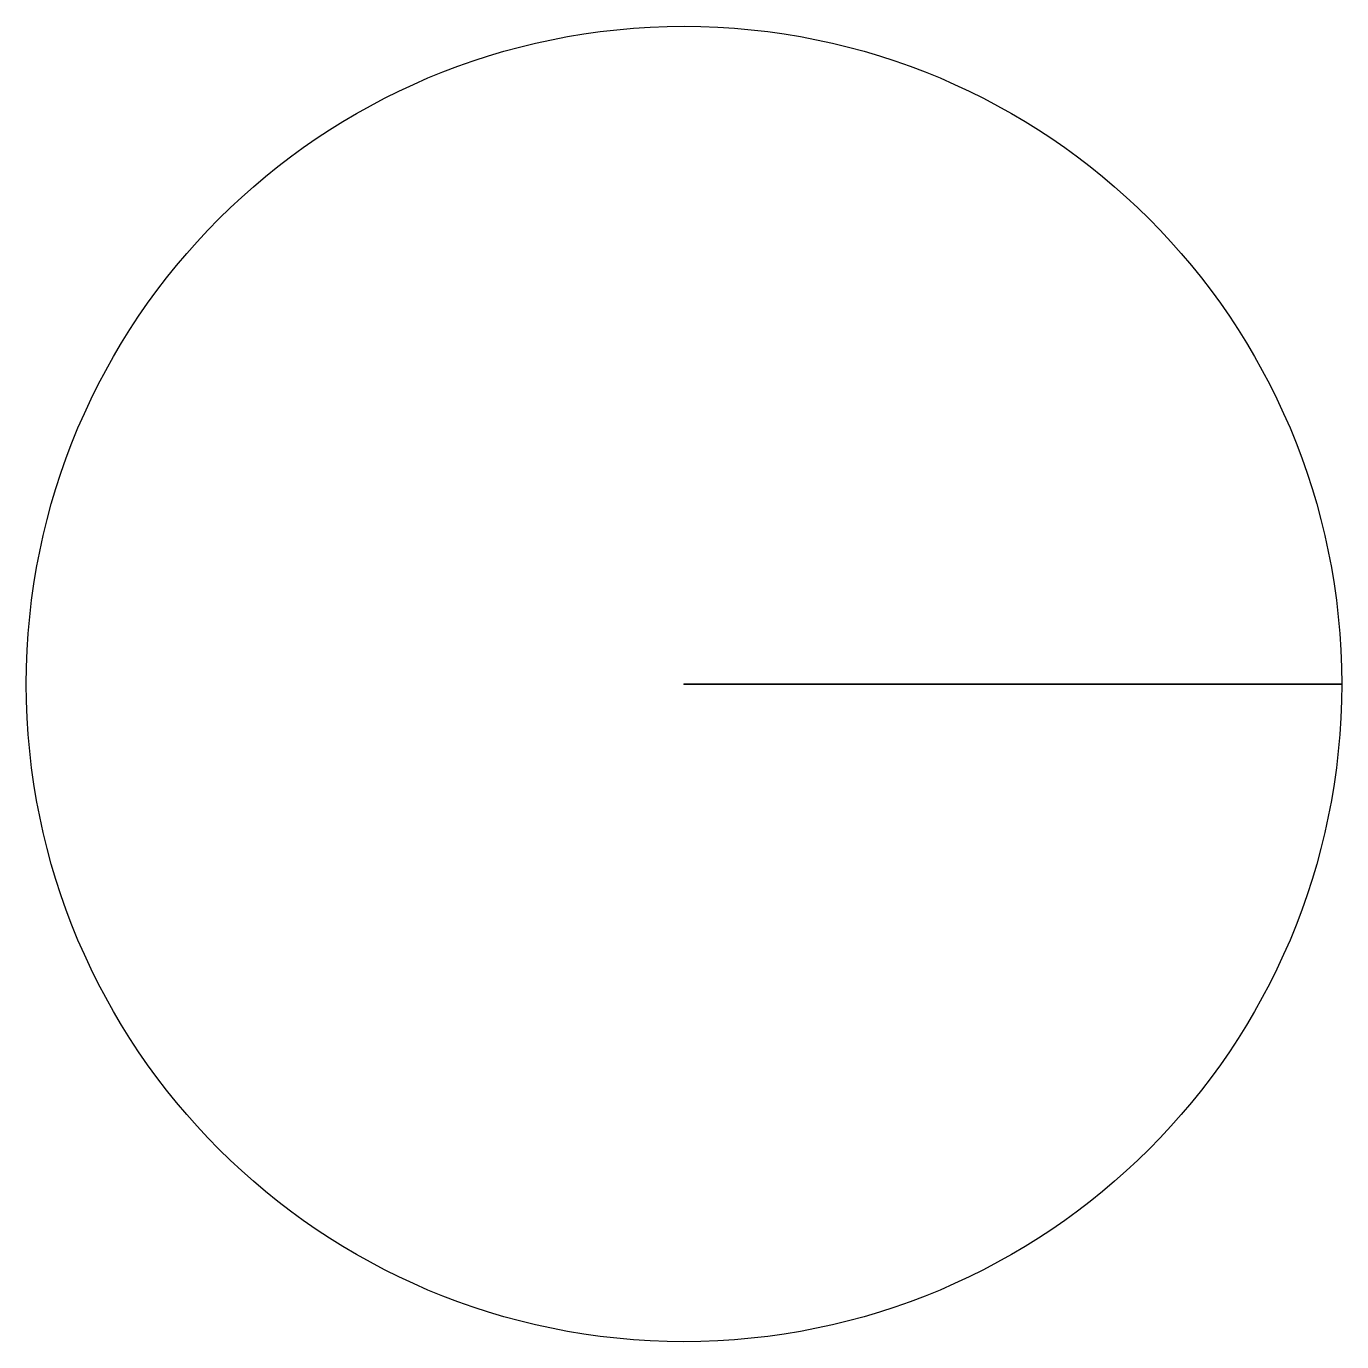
# Model space of a CAD drawing. Header units: centimetres. Extents: x -3.81 to 3.81, y -3.81 to 3.81.
import ezdxf

# ---------------------------------------------------------------- set-up
doc = ezdxf.new("R2010")
doc.units = ezdxf.units.CM
doc.header["$MEASUREMENT"] = 0
doc.layers.add('Model Rocket Conical v2_Sketch1', color=7, linetype='Continuous')
doc.layers.add('Model Rocket Conical v2_Sketch2', color=7, linetype='Continuous')

msp = doc.modelspace()

# ---------------------------------------------------------------- linework, layer by layer
at = {"layer": 'Model Rocket Conical v2_Sketch1'}
msp.add_circle((0, 0), 3.81, dxfattribs=at)
msp.add_point((0, 0), dxfattribs=at)
at = {"layer": 'Model Rocket Conical v2_Sketch2'}
for p, q in [((0, 0), (0, 0, -15)), ((3.81, 0), (0, 0, -15)), ((0, 0), (3.81, 0))]:
    msp.add_line(p, q, dxfattribs=at)
msp.add_point((0, 0), dxfattribs=at)

doc.saveas('drawing.dxf')
